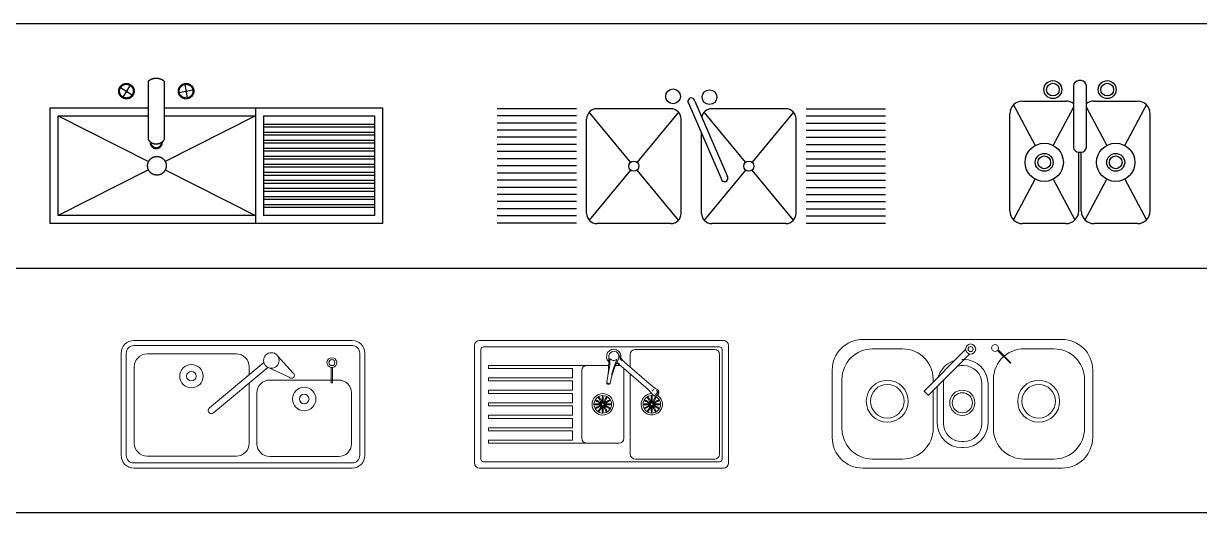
# Model space of a CAD drawing. Header units: millimetres. Extents: x 3489 to 19734, y -3855 to 6441.
# Drawn here: x 10734 to 15339, y -786 to 1130 of the extents above; entities that cross this region are included whole.
import ezdxf

# ---------------------------------------------------------------- set-up
doc = ezdxf.new("R2010")
doc.units = ezdxf.units.MM
doc.layers.add('www.cad-blocks.net', color=7, linetype='Continuous')

# ---------------------------------------------------------------- blocks, each defined once
blk = doc.blocks.new('TARJA')
for p, q in [((-0.4502, 0.5238), (-0.7602, 0.5238)), ((-0.3996, 0.5129), (-0.2379, 0.3162)), ((-0.3702, 0.5258), (-0.0802, 0.5258)), ((-0.2125, 0.3162), (-0.0507, 0.5129)), ((0.0504, 0.5129), (0.2121, 0.3162)), ((0.0798, 0.5258), (0.3698, 0.5258)), ((0.2375, 0.3162), (0.3993, 0.5129)), ((0.4498, 0.5238), (0.7598, 0.5238)), ((-0.4502, 0.4958), (-0.7602, 0.4958)), ((-0.4502, 0.4678), (-0.7602, 0.4678)), ((-0.4102, 0.4858), (-0.4102, 0.1158)), ((-0.0402, 0.4858), (-0.0402, 0.171)), ((0.0398, 0.4858), (0.0398, 0.1158)), ((0.4098, 0.4858), (0.4098, 0.1158)), ((0.4498, 0.4958), (0.7598, 0.4958)), ((0.4498, 0.4678), (0.7598, 0.4678)), ((-0.4502, 0.4398), (-0.7602, 0.4398)), ((0.4498, 0.4398), (0.7598, 0.4398)), ((-0.4502, 0.4118), (-0.7602, 0.4118)), ((-0.4502, 0.3838), (-0.7602, 0.3838)), ((0.4498, 0.4118), (0.7598, 0.4118)), ((0.4498, 0.3838), (0.7598, 0.3838)), ((-0.4502, 0.3558), (-0.7602, 0.3558)), ((-0.4502, 0.3278), (-0.7602, 0.3278)), ((-0.0135, 0.0458), (-0.1404, 0.339)), ((0.0096, 0.0562), (-0.1173, 0.3493)), ((0.4498, 0.3558), (0.7598, 0.3558)), ((0.4498, 0.3278), (0.7598, 0.3278)), ((-0.4502, 0.2998), (-0.7602, 0.2998)), ((-0.3996, 0.0887), (-0.2379, 0.2853)), ((-0.2125, 0.2853), (-0.0507, 0.0887)), ((0.0504, 0.0887), (0.2121, 0.2853)), ((0.2375, 0.2853), (0.3993, 0.0887)), ((0.4498, 0.2998), (0.7598, 0.2998)), ((-0.4502, 0.2718), (-0.7602, 0.2718)), ((-0.4502, 0.2438), (-0.7602, 0.2438)), ((0.4498, 0.2718), (0.7598, 0.2718)), ((0.4498, 0.2438), (0.7598, 0.2438)), ((-0.4502, 0.2158), (-0.7602, 0.2158)), ((-0.4502, 0.1878), (-0.7602, 0.1878)), ((0.4498, 0.2158), (0.7598, 0.2158)), ((0.4498, 0.1878), (0.7598, 0.1878)), ((-0.4502, 0.1598), (-0.7602, 0.1598)), ((0.4498, 0.1598), (0.7598, 0.1598)), ((-0.4502, 0.1318), (-0.7602, 0.1318)), ((-0.4502, 0.1038), (-0.7602, 0.1038)), ((0.4498, 0.1318), (0.7598, 0.1318)), ((0.4498, 0.1038), (0.7598, 0.1038)), ((-0.4502, 0.0758), (-0.7602, 0.0758)), ((-0.3702, 0.0758), (-0.0802, 0.0758)), ((0.0798, 0.0758), (0.3698, 0.0758)), ((0.4498, 0.0758), (0.7598, 0.0758))]:
    blk.add_line(p, q)
for centre, radius in [((-0.2252, 0.3008), 0.02), ((0.2248, 0.3008), 0.02), ((-0.0714, 0.0305), 0.0289), ((0.0714, 0.0273), 0.0289)]:
    blk.add_circle(centre, radius)
for centre, radius, start, end in [((-0.3702, 0.4858), 0.04, 89.9999, 179.9999), ((-0.0802, 0.4858), 0.04, 359.9999, 89.9999), ((0.0798, 0.4858), 0.04, 89.9999, 179.9999), ((0.3698, 0.4858), 0.04, 359.9999, 89.9999), ((-0.1303, 0.3479), 0.0134, 3.3944, 221.8621), ((-0.3702, 0.1158), 0.04, 179.9999, 269.9999), ((-0.0802, 0.1158), 0.04, 269.9999, 350.0333), ((0.0798, 0.1158), 0.04, 179.9999, 269.9999), ((0.3698, 0.1158), 0.04, 269.9999, 359.9999), ((-0.0002, 0.047), 0.0134, 184.9182, 43.3859)]:
    blk.add_arc(centre, radius, start, end)
blk = doc.blocks.new('A$C40B10AEB')
at = {"xscale": 1000, "yscale": 1000, "zscale": 1000}
blk.add_blockref('TARJA', (760.2, 1.6), dxfattribs=at)
blk = doc.blocks.new('A$C694E1FEF')
for p, q in [((383.8, 557.4), (383.8, 329.5)), ((446.8, 557.4), (446.8, 329.5)), ((275.7, 533.3), (321.5, 504.6)), ((312.9, 541.9), (284.2, 496)), ((505.5, 514.1), (558.7, 523.9)), ((527.2, 545.6), (537, 492.4)), ((31.5, 31.5), (31.5, 421.6)), ((31.5, 421.6), (385.3, 243)), ((31.5, 421.6), (383.8, 421.6)), ((446.8, 421.6), (804.4, 421.6)), ((804.4, 421.6), (450.6, 243)), ((804.4, 453.1), (804.4, 0)), ((835.9, 421.6), (1270.1, 421.6)), ((835.9, 421.6), (835.9, 31.5)), ((1270.1, 421.6), (1270.1, 31.5)), ((835.9, 390.1), (1270.1, 390.1)), ((1270.1, 377.9), (835.9, 377.9)), ((835.9, 358.7), (1270.1, 358.7)), ((1270.1, 346.5), (835.9, 346.5)), ((835.9, 327.2), (1270.1, 327.2)), ((1270.1, 315), (835.9, 315)), ((835.9, 295.7), (1270.1, 295.7)), ((1270.1, 283.5), (835.9, 283.5)), ((835.9, 264.2), (1270.1, 264.2)), ((1270.1, 252), (835.9, 252)), ((835.9, 232.7), (1270.1, 232.7)), ((385.3, 210.1), (31.5, 31.5)), ((450.6, 210.1), (804.4, 31.5)), ((1270.1, 220.5), (835.9, 220.5)), ((835.9, 201.2), (1270.1, 201.2)), ((1270.1, 189), (835.9, 189)), ((835.9, 169.7), (1270.1, 169.7)), ((1270.1, 157.5), (835.9, 157.5)), ((835.9, 138.2), (1270.1, 138.2)), ((1270.1, 126), (835.9, 126)), ((835.9, 106.7), (1270.1, 106.7)), ((1270.1, 94.5), (835.9, 94.5)), ((835.9, 75.2), (1270.1, 75.2)), ((1270.1, 63), (835.9, 63)), ((804.4, 31.5), (31.5, 31.5)), ((1270.1, 31.5), (835.9, 31.5))]:
    blk.add_line(p, q)
blk.add_lwpolyline([(446.8, 453.1), (1301.6, 453.1), (1301.6, 0), (0, 0), (0, 453.1), (383.8, 453.1)])
for points in [[(446.8, 557.4), (437.9, 564.8), (415.3, 570), (392.8, 564.8), (383.8, 557.4)], [(328.8, 519), (328.8, 527.1), (320.7, 541.1), (306.7, 549.2), (290.5, 549.2), (276.5, 541.1), (268.4, 527.1), (268.4, 510.9), (276.5, 496.9), (290.5, 488.8), (306.7, 488.8), (320.7, 496.9), (328.8, 510.9), (328.8, 519)], [(325.7, 519), (325.7, 526.2), (318.4, 538.8), (305.8, 546), (291.3, 546), (278.8, 538.8), (271.5, 526.2), (271.5, 511.7), (278.8, 499.2), (291.3, 491.9), (305.8, 491.9), (318.4, 499.2), (325.7, 511.7), (325.7, 519)], [(562.3, 519), (562.3, 527.1), (554.2, 541.1), (540.2, 549.2), (524, 549.2), (510, 541.1), (501.9, 527.1), (501.9, 510.9), (510, 496.9), (524, 488.8), (540.2, 488.8), (554.2, 496.9), (562.3, 510.9), (562.3, 519)], [(559.2, 519), (559.2, 526.2), (551.9, 538.8), (539.3, 546), (524.8, 546), (512.3, 538.8), (505, 526.2), (505, 511.7), (512.3, 499.2), (524.8, 491.9), (539.3, 491.9), (551.9, 499.2), (559.2, 511.7), (559.2, 519)], [(383.8, 329.5), (389, 321.4), (405.8, 312.2), (424.9, 312.2), (441.7, 321.4), (446.8, 329.5)], [(391.6, 320.7), (390.9, 313.9), (396.8, 301.5), (408.5, 294.2), (422.2, 294.2), (433.9, 301.5), (439.8, 313.9), (439.1, 320.7)], [(394.6, 318.5), (394.5, 312.9), (400, 303.1), (409.7, 297.4), (421, 297.4), (430.7, 303.1), (436.2, 312.9), (436.1, 318.5)], [(454.5, 226.6), (454.5, 236.4), (444.7, 253.3), (427.8, 263.1), (408.2, 263.1), (391.2, 253.3), (381.4, 236.4), (381.4, 216.8), (391.2, 199.8), (408.2, 190), (427.8, 190), (444.7, 199.8), (454.5, 216.8), (454.5, 226.6)]]:
    blk.add_open_spline(points, degree=2)
blk = doc.blocks.new('A$C613063E2')
for p, q in [((280, 560), (270, 560)), ((250, 540), (250, 300)), ((300, 300), (300, 540)), ((14.6, 465.4), (99.7, 306.2)), ((50, 480), (220, 480)), ((330, 480), (500, 480)), ((450.3, 306.2), (535.4, 465.4)), ((0, 50), (0, 430)), ((170.3, 306.2), (250, 455.3)), ((300, 455.3), (379.7, 306.2)), ((550, 50), (550, 430)), ((270, 50), (270, 280)), ((270, 280), (280, 280)), ((280, 50), (280, 280)), ((14.6, 14.6), (99.7, 173.8)), ((170.3, 173.8), (255.4, 14.6)), ((295.9, 14.6), (379.7, 173.8)), ((450.3, 173.8), (535.4, 14.6)), ((220, 0), (50, 0)), ((500, 0), (330, 0))]:
    blk.add_line(p, q)
for centre, radius in [((168.9, 525), 35), ((381.6, 525), 35), ((168.9, 525), 25), ((381.6, 525), 25), ((135, 240), 75), ((415, 240), 75), ((135, 240), 35), ((135, 240), 25), ((415, 240), 35), ((415, 240), 25)]:
    blk.add_circle(centre, radius)
for centre, radius, start, end in [((270, 540), 20, 90, 180), ((280, 540), 20, 0, 90), ((50, 430), 50, 90, 180), ((220, 430), 50, 53.1301, 90), ((330, 430), 50, 90, 126.8699), ((500, 430), 50, 0, 90), ((270, 300), 20, 180, 270), ((280, 300), 20, 270, 0), ((50, 50), 50, 180, 270), ((220, 50), 50, 270, 0), ((330, 50), 50, 180, 270), ((500, 50), 50, 270, 0)]:
    blk.add_arc(centre, radius, start, end)
blk = doc.blocks.new('A$C27BF42FC')
at = {"lineweight": 5}
for p, q in [((904.6, 500), (50, 500)), ((904.6, 480), (50, 480)), ((0, 450), (0, 50)), ((20, 450), (20, 50)), ((451.4, 447.2), (101.4, 447.2)), ((612.6, 439.7), (674, 372.3)), ((934.6, 50), (934.6, 450)), ((954.6, 50), (954.6, 450)), ((51.4, 397.2), (51.4, 97.2)), ((345.8, 235.7), (558.6, 413.8)), ((574.5, 394.4), (361.7, 216.3)), ((501.4, 365.9), (501.4, 397.2)), ((570.3, 396.8), (658.2, 356.1)), ((822.1, 333.8), (822.1, 394.3)), ((828.3, 394.3), (828.3, 333.8)), ((501.4, 97.2), (501.4, 333.2)), ((851.9, 345.1), (581.9, 345.1)), ((828.3, 333.8), (822.1, 333.8)), ((531.9, 295.1), (531.9, 95.1)), ((901.9, 95.1), (901.9, 295.1)), ((101.4, 47.2), (451.4, 47.2)), ((50, 20), (904.6, 20)), ((50, 0), (904.6, 0)), ((581.9, 45.1), (851.9, 45.1))]:
    blk.add_line(p, q, dxfattribs=at)
for centre, radius in [((588.1, 421.6), 30.5), ((825.2, 413.3), 11.8), ((275.3, 360.3), 45.8), ((275.3, 360.3), 18.9), ((716.9, 270.7), 45.8), ((716.9, 270.7), 18.9)]:
    blk.add_circle(centre, radius, dxfattribs=at)
for centre, radius, start, end in [((50, 450), 50, 90, 180), ((50, 450), 30, 90, 180), ((904.6, 450), 50, 360, 90), ((904.6, 450), 30, 0, 90), ((101.4, 397.2), 50, 90, 180), ((451.4, 397.2), 50, 360, 90), ((825.2, 413.3), 19.3, 279.2212, 260.7788), ((666.9, 363.4), 11.4, 219.9677, 51.5544), ((825.2, 413.3), 19.3, 260.7788, 289.3657), ((581.9, 295.1), 50, 90, 180), ((851.9, 295.1), 50, 0, 90), ((353.7, 226), 12.5, 129.3488, 310.493), ((101.4, 97.2), 50, 180, 270), ((451.4, 97.2), 50, 270, 0), ((581.9, 95.1), 50, 180, 270), ((851.9, 95.1), 50, 270, 0), ((50, 50), 50, 180, 270), ((50, 50), 30, 180, 270), ((904.6, 50), 30, 270, 0), ((904.6, 50), 50, 270, 0)]:
    blk.add_arc(centre, radius, start, end, dxfattribs=at)
blk = doc.blocks.new('A$C6DD140BA')
at = {"lineweight": 5}
for p, q in [((0, 479.8), (0, 20)), ((975, 499.8), (20, 499.8)), ((25, 464.8), (25, 35)), ((960, 474.8), (35, 474.8)), ((940, 464.8), (630, 464.8)), ((970, 464.8), (970, 35)), ((995, 479.8), (995, 20)), ((610, 444.8), (610, 395.4)), ((960, 55), (960, 444.8)), ((54.5, 402.4), (54.5, 390.4)), ((525.6, 402.4), (54.5, 402.4)), ((384.5, 390.4), (54.5, 390.4)), ((219.5, 390.4), (242.2, 390.4)), ((384.5, 390.4), (384.5, 353.9)), ((420, 382.4), (420, 117.4)), ((565, 402.4), (552.6, 402.4)), ((574.5, 399), (679.7, 307.9)), ((585, 117.4), (585, 382.4)), ((693.1, 323.4), (588.7, 413.9)), ((54.5, 353.9), (54.5, 341.9)), ((384.5, 353.9), (54.5, 353.9)), ((384.5, 341.9), (54.5, 341.9)), ((384.5, 341.9), (384.5, 304.9)), ((610, 368.3), (610, 55)), ((54.5, 304.9), (54.5, 292.9)), ((384.5, 304.9), (54.5, 304.9)), ((384.5, 292.9), (54.5, 292.9)), ((384.5, 292.9), (384.5, 255.9)), ((54.5, 255.9), (54.5, 243.9)), ((384.5, 255.9), (54.5, 255.9)), ((384.5, 255.9), (54.5, 255.9)), ((384.5, 243.9), (54.5, 243.9)), ((384.5, 243.9), (54.5, 243.9)), ((384.5, 243.9), (384.5, 206.9)), ((54.5, 206.9), (54.5, 194.9)), ((384.5, 206.9), (54.5, 206.9)), ((384.5, 194.9), (54.5, 194.9)), ((384.5, 194.9), (384.5, 157.9)), ((54.5, 157.9), (54.5, 145.9)), ((384.5, 157.9), (54.5, 157.9)), ((384.5, 145.9), (54.5, 145.9)), ((384.5, 145.9), (384.5, 109.4)), ((54.5, 109.4), (54.5, 97.4)), ((384.5, 109.4), (54.5, 109.4)), ((54.5, 97.4), (565, 97.4)), ((35, 25), (960, 25)), ((630, 35), (940, 35)), ((20, 0), (975, 0))]:
    blk.add_line(p, q, dxfattribs=at)
for centre, radius in [((502.5, 249.9), 41.9), ((502.5, 249.9), 34.4), ((694.4, 249.9), 34.4), ((502.5, 249.9), 5.37), ((694.4, 249.9), 5.37)]:
    blk.add_circle(centre, radius, dxfattribs=at)
for centre, radius, start, end in [((20, 479.8), 20, 90, 180), ((35, 464.8), 10, 90, 180), ((545.2, 437.4), 28.1, 347.9416, 227.0472), ((630, 444.8), 20, 90, 180), ((940, 444.8), 20, 0, 90), ((960, 464.8), 10, 0, 90), ((975, 479.8), 20, 0, 90), ((23.3, 426.4), 502.9, 349.5127, 1.0023), ((219.5, 431.8), 311.2, 347.884, 359.213), ((545.9, 437.6), 20, 330.7981, 186.8608), ((545.2, 437.4), 16.2, 207.428, 320.6546), ((1023.2, 217.5), 505.6, 155.4149, 166.8735), ((843.4, 297), 313.4, 156.4016, 167.6897), ((654.1, 489.5), 100, 205.6099, 229.0971), ((596.8, 442.1), 29.3, 201.23, 229.737), ((440, 382.4), 20, 90, 180), ((500, 89.1), 325.7, 79.282, 80.1673), ((509.1, 323.4), 100, 49.097, 61.8197), ((547.9, 386.4), 29.3, 47.5907, 71.3329), ((565, 382.4), 20, 68.9377, 90), ((565, 382.4), 20, 0, 29.2341), ((524.3, 333.8), 6.64, 170.7195, 346.9394), ((525.6, 335.3), 4.91, 202.3488, 285.3321), ((758.6, 399), 100, 229.0971, 243.5995), ((694.4, 249.9), 41.9, 89.0843, 58.737), ((614.2, 232.3), 100, 34.5946, 49.097), ((708, 296.9), 13.9, 214.5946, 63.5995), ((704.3, 300.3), 7.59, 107.908, 167.1608), ((707.8, 297.3), 8.12, 257.1394, 59.2202), ((709.9, 296.8), 9.65, 327.9665, 38.2217), ((440, 117.4), 20, 180, 270), ((565, 117.4), 20, 270, 0), ((630, 55), 20, 180, 270), ((940, 55), 20, 270, 0), ((20, 20), 20, 180, 270), ((35, 35), 10, 180, 270), ((960, 35), 10, 270, 0), ((975, 20), 20, 270, 0)]:
    blk.add_arc(centre, radius, start, end, dxfattribs=at)
for centre, major_axis in [((492.6, 267.1), (7.2, -12.6)), ((502.5, 269.7), (0, -14.5)), ((512.4, 267.1), (-7.2, -12.6)), ((684.5, 267.1), (7.2, -12.6)), ((694.4, 269.7), (0, -14.5)), ((704.3, 267.1), (-7.2, -12.6)), ((482.6, 249.9), (14.5, 0)), ((485.3, 259.8), (12.6, -7.2)), ((485.3, 240), (12.6, 7.2)), ((492.6, 232.7), (7.2, 12.6)), ((502.5, 230), (0, 14.5)), ((512.4, 232.7), (-7.2, 12.6)), ((519.7, 259.8), (-12.6, -7.2)), ((519.7, 240), (-12.6, 7.2)), ((522.4, 249.9), (-14.5, 0)), ((674.5, 249.9), (14.5, 0)), ((677.2, 259.8), (12.6, -7.2)), ((677.2, 240), (12.6, 7.2)), ((684.5, 232.7), (7.2, 12.6)), ((694.4, 230), (0, 14.5)), ((704.3, 232.7), (-7.2, 12.6)), ((711.6, 259.8), (-12.6, -7.2)), ((711.6, 240), (-12.6, 7.2)), ((714.3, 249.9), (-14.5, 0))]:
    blk.add_ellipse(centre, major_axis=major_axis, ratio=0.137964, dxfattribs=at)
blk = doc.blocks.new('A$C75D948CF')
at = {"lineweight": 5}
for p, q in [((900.2, 504), (120, 504)), ((588.2, 504), (120, 504)), ((158.4, 467.2), (275.5, 467.2)), ((522.7, 464.3), (358.9, 300.7)), ((648.6, 459.6), (650.9, 462)), ((650.9, 462), (700, 412.9)), ((751.1, 467.2), (868.2, 467.2)), ((538.3, 447), (375.3, 284.3)), ((507.5, 425.7), (514.5, 425.7)), ((697.7, 410.5), (648.6, 459.6)), ((0, 384), (0, 120)), ((507.5, 401.7), (514.5, 401.7)), ((700, 412.9), (697.7, 410.5)), ((1020.2, 120), (1020.2, 384)), ((38.4, 155.4), (38.4, 347.2)), ((435.5, 176.2), (435.5, 329.7)), ((586.5, 329.7), (586.5, 176.2)), ((610.5, 329.7), (610.5, 176.2)), ((631.1, 155.4), (631.1, 347.2)), ((988.2, 347.2), (988.2, 155.4)), ((359.9, 301.8), (374.3, 287.4)), ((395.5, 304.4), (395.5, 155.4)), ((411.5, 176.2), (411.5, 320.4)), ((514.5, 104.2), (507.5, 104.2)), ((514.5, 80.2), (507.5, 80.2)), ((275.5, 35.4), (158.4, 35.4)), ((868.2, 35.4), (751.1, 35.4)), ((120, 0), (900.2, 0))]:
    blk.add_line(p, q, dxfattribs=at)
for centre, radius in [((542.3, 466.4), 19.8), ((542.3, 466.4), 9.89), ((637.7, 470.5), 13.2), ((215.9, 261.9), 82.2), ((215.9, 261.9), 65.8), ((808.6, 261.9), 82.2), ((808.6, 261.9), 65.8), ((509.6, 256), 49.3), ((509.6, 256), 39.5)]:
    blk.add_circle(centre, radius, dxfattribs=at)
for centre, radius, start, end in [((120, 384), 120, 90, 180), ((158.4, 347.2), 120, 90, 180), ((275.5, 347.2), 120, 355.0698, 90), ((751.1, 347.2), 120, 90, 130.0606), ((868.2, 347.2), 120, 0, 90), ((900.2, 384), 120, 0, 90), ((507.5, 329.7), 96, 106.6921, 130.0606), ((514.5, 329.7), 96, 0, 90), ((751.1, 347.2), 120, 131.6387, 180), ((507.5, 329.7), 96, 131.6387, 163.2175), ((507.5, 329.7), 72, 90, 103.2665), ((514.5, 329.7), 72, 0, 90), ((507.5, 329.7), 72, 166.6435, 180), ((158.4, 155.4), 120, 180, 270), ((275.5, 155.4), 120, 270, 0), ((507.5, 176.2), 96, 180, 270), ((507.5, 176.2), 72, 180, 270), ((514.5, 176.2), 96, 270, 360), ((514.5, 176.2), 72, 270, 0), ((751.1, 155.4), 120, 180, 270), ((868.2, 155.4), 120, 270, 360), ((120, 120), 120, 180, 270), ((900.2, 120), 120, 270, 0)]:
    blk.add_arc(centre, radius, start, end, dxfattribs=at)
blk = doc.blocks.new('FORMAT')
at = {"layer": 'www.cad-blocks.net', "color": 155, "true_color": 0x546d8e}
for p, q in [((4607.3, 1129.6), (19734.1, 1129.6)), ((4607.3, 171.7), (19734.1, 171.7)), ((4607.3, -786.1), (19734.1, -786.1))]:
    blk.add_line(p, q, dxfattribs=at)

msp = doc.modelspace()

# ---------------------------------------------------------------- block references
for name, p in [('A$C694E1FEF', (10838.3, 345.7)), ('A$C613063E2', (14596, 345.7)), ('A$C27BF42FC', (11116.2, -612.2)), ('A$C6DD140BA', (12499.8, -612.2)), ('A$C75D948CF', (13900.6, -612.2))]:
    msp.add_blockref(name, p)
at = {"rotation": 180}
msp.add_blockref('A$C40B10AEB', (14109.1, 873.1), dxfattribs=at)
at = {"layer": 'www.cad-blocks.net'}
msp.add_blockref('FORMAT', (0, 0), dxfattribs=at)

doc.saveas('drawing.dxf')
